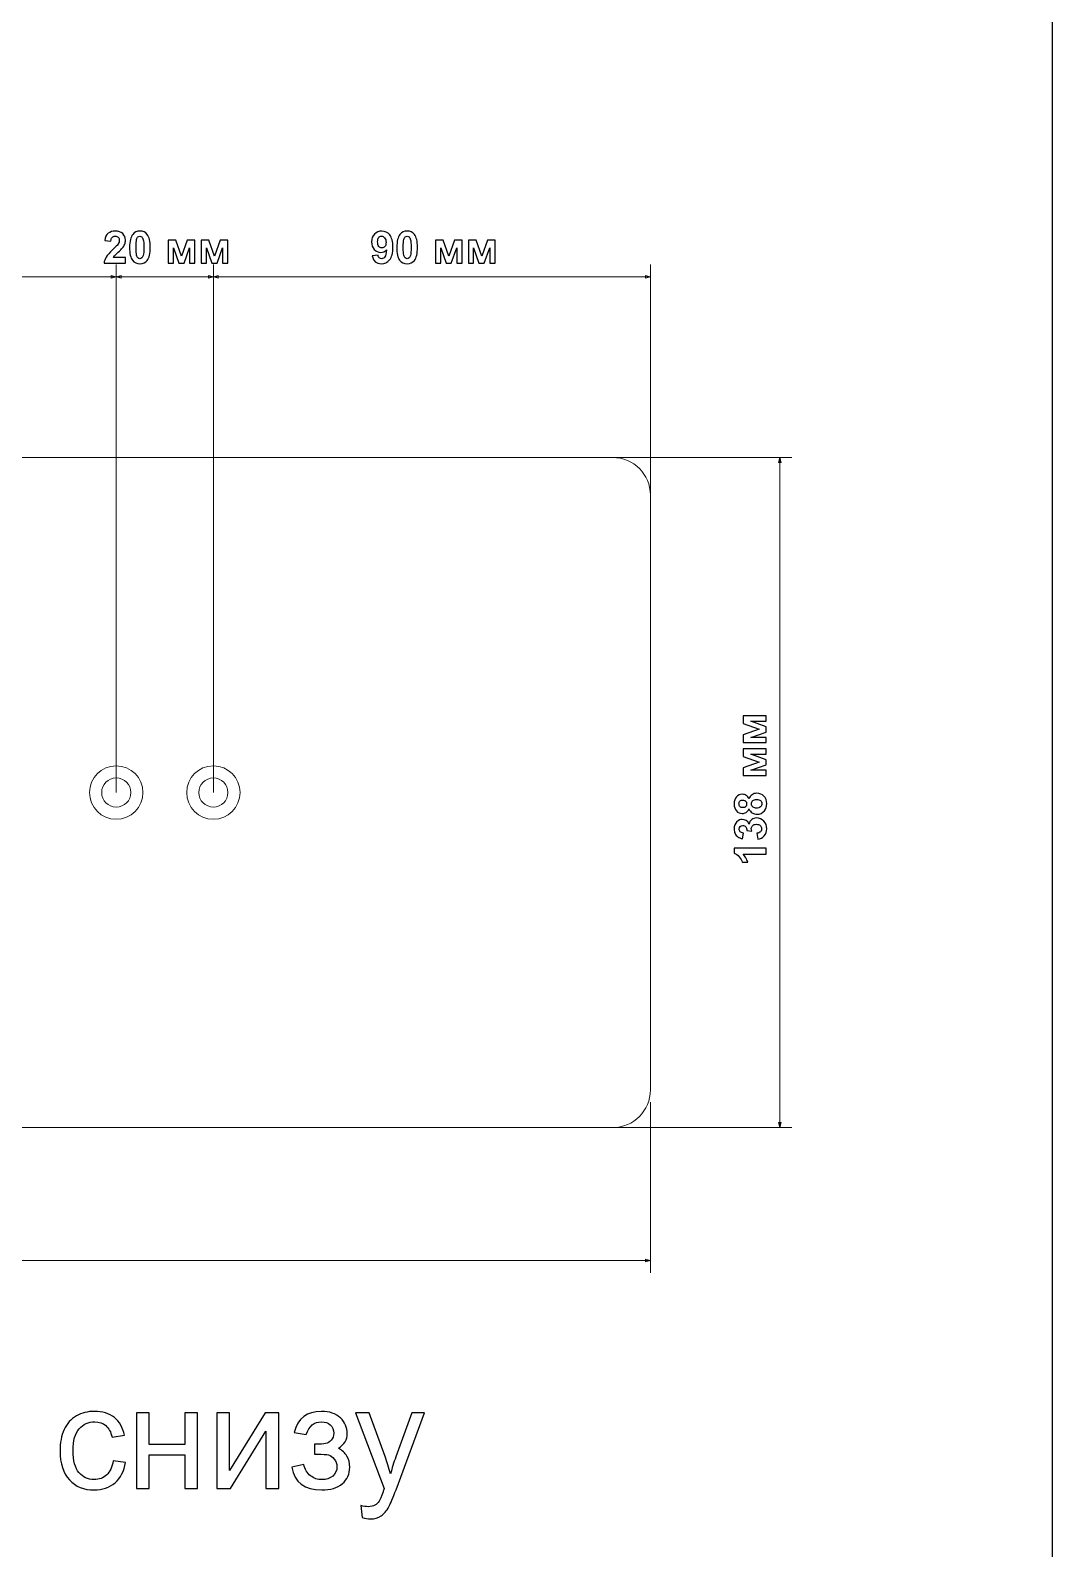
# Model space of a CAD drawing. Header units: centimetres. Extents: x -84 to 84, y -59 to 59.
# Drawn here: x 63.05 to 84.1, y -29.46 to 1.81 of the extents above; entities that cross this region are included whole.
import ezdxf

# ---------------------------------------------------------------- set-up
doc = ezdxf.new("R2010")
doc.units = ezdxf.units.CM
doc.header["$MEASUREMENT"] = 0
doc.layers.add('layer 1', color=7, linetype='Continuous')

msp = doc.modelspace()

# ---------------------------------------------------------------- linework, layer by layer
at = {"layer": 'layer 1', "color": 250}
msp.add_lwpolyline([(-84.1, -59.44999), (84.1, -59.44999), (84.1, 59.44999), (-84.1, 59.44999), (-84.1, -59.44999)], close=True, dxfattribs=at)
at = {"layer": 'layer 1', "color": 155}
for points, knots in [([(65.00641, -2.87294), (65.00641, -2.87294), (65.00641, -2.98943), (65.00641, -2.98943), (65.00641, -2.98943), (65.00641, -2.98943), (64.56523, -2.98943), (64.56523, -2.98943), (64.56523, -2.98943), (64.56997, -2.9451), (64.58434, -2.90321), (64.60819, -2.86362), (64.60819, -2.86362), (64.63203, -2.82402), (64.67927, -2.77144), (64.74959, -2.70586), (64.74959, -2.70586), (64.80631, -2.65296), (64.84101, -2.61704), (64.85385, -2.59824), (64.85385, -2.59824), (64.87112, -2.57225), (64.87984, -2.54657), (64.87984, -2.52104), (64.87984, -2.52104), (64.87984, -2.49291), (64.87235, -2.47135), (64.85721, -2.45622), (64.85721, -2.45622), (64.84223, -2.44109), (64.82144, -2.43359), (64.79499, -2.43359), (64.79499, -2.43359), (64.7687, -2.43359), (64.74791, -2.44154), (64.73232, -2.45744), (64.73232, -2.45744), (64.71688, -2.47319), (64.70801, -2.49948), (64.70557, -2.53632), (64.70557, -2.53632), (64.70557, -2.53632), (64.57991, -2.52379), (64.57991, -2.52379), (64.57991, -2.52379), (64.5874, -2.45439), (64.61079, -2.40455), (64.65023, -2.37428), (64.65023, -2.37428), (64.68967, -2.34417), (64.73889, -2.32903), (64.79805, -2.32903), (64.79805, -2.32903), (64.86287, -2.32903), (64.91377, -2.34661), (64.95092, -2.38162), (64.95092, -2.38162), (64.98792, -2.41663), (65.00641, -2.46019), (65.00641, -2.51232), (65.00641, -2.51232), (65.00641, -2.54198), (65.00106, -2.57011), (64.99051, -2.59701), (64.99051, -2.59701), (64.97997, -2.62376), (64.96315, -2.65174), (64.94007, -2.68109), (64.94007, -2.68109), (64.92493, -2.70066), (64.89726, -2.72863), (64.85752, -2.76517), (64.85752, -2.76517), (64.81762, -2.80171), (64.7924, -2.82586), (64.78185, -2.83794), (64.78185, -2.83794), (64.77115, -2.84986), (64.76259, -2.86163), (64.75601, -2.87294), (64.75601, -2.87294), (64.75601, -2.87294), (65.00641, -2.87294), (65.00641, -2.87294)], [0, 0, 0, 0, 0.04545455, 0.04545455, 0.04545455, 0.04545455, 0.09090909, 0.09090909, 0.09090909, 0.09090909, 0.13636364, 0.13636364, 0.13636364, 0.13636364, 0.18181818, 0.18181818, 0.18181818, 0.18181818, 0.22727273, 0.22727273, 0.22727273, 0.22727273, 0.27272727, 0.27272727, 0.27272727, 0.27272727, 0.31818182, 0.31818182, 0.31818182, 0.31818182, 0.36363636, 0.36363636, 0.36363636, 0.36363636, 0.40909091, 0.40909091, 0.40909091, 0.40909091, 0.45454545, 0.45454545, 0.45454545, 0.45454545, 0.5, 0.5, 0.5, 0.5, 0.54545455, 0.54545455, 0.54545455, 0.54545455, 0.59090909, 0.59090909, 0.59090909, 0.59090909, 0.63636364, 0.63636364, 0.63636364, 0.63636364, 0.68181818, 0.68181818, 0.68181818, 0.68181818, 0.72727273, 0.72727273, 0.72727273, 0.72727273, 0.77272727, 0.77272727, 0.77272727, 0.77272727, 0.81818182, 0.81818182, 0.81818182, 0.81818182, 0.86363636, 0.86363636, 0.86363636, 0.86363636, 0.90909091, 0.90909091, 0.90909091, 0.90909091, 1, 1, 1, 1]), ([(65.30421, -2.32903), (65.3678, -2.32903), (65.41748, -2.35181), (65.45341, -2.39736), (65.45341, -2.39736), (65.49606, -2.45117), (65.51746, -2.5406), (65.51746, -2.66535), (65.51746, -2.66535), (65.51746, -2.78993), (65.49591, -2.87952), (65.45295, -2.93394), (65.45295, -2.93394), (65.41733, -2.97888), (65.3678, -3.00135), (65.30421, -3.00135), (65.30421, -3.00135), (65.24031, -3.00135), (65.18879, -2.97674), (65.14966, -2.92752), (65.14966, -2.92752), (65.11052, -2.87829), (65.09095, -2.79039), (65.09095, -2.66412), (65.09095, -2.66412), (65.09095, -2.54015), (65.11251, -2.45087), (65.15546, -2.39645), (65.15546, -2.39645), (65.19108, -2.3515), (65.24061, -2.32903), (65.30421, -2.32903)], [0, 0, 0, 0, 0.11111111, 0.11111111, 0.11111111, 0.11111111, 0.22222222, 0.22222222, 0.22222222, 0.22222222, 0.33333333, 0.33333333, 0.33333333, 0.33333333, 0.44444444, 0.44444444, 0.44444444, 0.44444444, 0.55555556, 0.55555556, 0.55555556, 0.55555556, 0.66666667, 0.66666667, 0.66666667, 0.66666667, 0.77777778, 0.77777778, 0.77777778, 0.77777778, 1, 1, 1, 1]), ([(65.30421, -2.43359), (65.28923, -2.43359), (65.27577, -2.43849), (65.26415, -2.44827), (65.26415, -2.44827), (65.25238, -2.4579), (65.24321, -2.47533), (65.23679, -2.50055), (65.23679, -2.50055), (65.22823, -2.53311), (65.22395, -2.58815), (65.22395, -2.66535), (65.22395, -2.66535), (65.22395, -2.7427), (65.22777, -2.79574), (65.23542, -2.82464), (65.23542, -2.82464), (65.24306, -2.85353), (65.25269, -2.87279), (65.26431, -2.88242), (65.26431, -2.88242), (65.27593, -2.89205), (65.28923, -2.89679), (65.30421, -2.89679), (65.30421, -2.89679), (65.31919, -2.89679), (65.33264, -2.8919), (65.34441, -2.88212), (65.34441, -2.88212), (65.35603, -2.87248), (65.3652, -2.85506), (65.37162, -2.82983), (65.37162, -2.82983), (65.38018, -2.79758), (65.38446, -2.7427), (65.38446, -2.66535), (65.38446, -2.66535), (65.38446, -2.58815), (65.38064, -2.5351), (65.373, -2.50621), (65.373, -2.50621), (65.36535, -2.47732), (65.35572, -2.4579), (65.34411, -2.44827), (65.34411, -2.44827), (65.33249, -2.43849), (65.31919, -2.43359), (65.30421, -2.43359)], [0, 0, 0, 0, 0.07692308, 0.07692308, 0.07692308, 0.07692308, 0.15384615, 0.15384615, 0.15384615, 0.15384615, 0.23076923, 0.23076923, 0.23076923, 0.23076923, 0.30769231, 0.30769231, 0.30769231, 0.30769231, 0.38461538, 0.38461538, 0.38461538, 0.38461538, 0.46153846, 0.46153846, 0.46153846, 0.46153846, 0.53846154, 0.53846154, 0.53846154, 0.53846154, 0.61538462, 0.61538462, 0.61538462, 0.61538462, 0.69230769, 0.69230769, 0.69230769, 0.69230769, 0.76923077, 0.76923077, 0.76923077, 0.76923077, 0.84615385, 0.84615385, 0.84615385, 0.84615385, 1, 1, 1, 1]), ([(70.08862, -2.83687), (70.08862, -2.83687), (70.21061, -2.82341), (70.21061, -2.82341), (70.21061, -2.82341), (70.21351, -2.84833), (70.22131, -2.86683), (70.23369, -2.87875), (70.23369, -2.87875), (70.24608, -2.89083), (70.26259, -2.89679), (70.28292, -2.89679), (70.28292, -2.89679), (70.30875, -2.89679), (70.33061, -2.88471), (70.34865, -2.86071), (70.34865, -2.86071), (70.36669, -2.83671), (70.37816, -2.78688), (70.3832, -2.71151), (70.3832, -2.71151), (70.35156, -2.7482), (70.31212, -2.76655), (70.26457, -2.76655), (70.26457, -2.76655), (70.21306, -2.76655), (70.16842, -2.74667), (70.13096, -2.70677), (70.13096, -2.70677), (70.09351, -2.66687), (70.07486, -2.61505), (70.07486, -2.55115), (70.07486, -2.55115), (70.07486, -2.4845), (70.09458, -2.43084), (70.13417, -2.39018), (70.13417, -2.39018), (70.17377, -2.34936), (70.22422, -2.32903), (70.28536, -2.32903), (70.28536, -2.32903), (70.35186, -2.32903), (70.40659, -2.35487), (70.44924, -2.40638), (70.44924, -2.40638), (70.49189, -2.45805), (70.51329, -2.5429), (70.51329, -2.66122), (70.51329, -2.66122), (70.51329, -2.78137), (70.49113, -2.8682), (70.44679, -2.9214), (70.44679, -2.9214), (70.40246, -2.97475), (70.34468, -3.00135), (70.27344, -3.00135), (70.27344, -3.00135), (70.22223, -3.00135), (70.18095, -2.9876), (70.14931, -2.96008), (70.14931, -2.96008), (70.11782, -2.93272), (70.09749, -2.89159), (70.08862, -2.83687)], [0, 0, 0, 0, 0.05882353, 0.05882353, 0.05882353, 0.05882353, 0.11764706, 0.11764706, 0.11764706, 0.11764706, 0.17647059, 0.17647059, 0.17647059, 0.17647059, 0.23529412, 0.23529412, 0.23529412, 0.23529412, 0.29411765, 0.29411765, 0.29411765, 0.29411765, 0.35294118, 0.35294118, 0.35294118, 0.35294118, 0.41176471, 0.41176471, 0.41176471, 0.41176471, 0.47058824, 0.47058824, 0.47058824, 0.47058824, 0.52941176, 0.52941176, 0.52941176, 0.52941176, 0.58823529, 0.58823529, 0.58823529, 0.58823529, 0.64705882, 0.64705882, 0.64705882, 0.64705882, 0.70588235, 0.70588235, 0.70588235, 0.70588235, 0.76470588, 0.76470588, 0.76470588, 0.76470588, 0.82352941, 0.82352941, 0.82352941, 0.82352941, 0.88235294, 0.88235294, 0.88235294, 0.88235294, 1, 1, 1, 1]), ([(70.37204, -2.56139), (70.37204, -2.52088), (70.36272, -2.48939), (70.34407, -2.46707), (70.34407, -2.46707), (70.32557, -2.44475), (70.30401, -2.43359), (70.27955, -2.43359), (70.27955, -2.43359), (70.25632, -2.43359), (70.23706, -2.44277), (70.22177, -2.46111), (70.22177, -2.46111), (70.20633, -2.47946), (70.19869, -2.50942), (70.19869, -2.551), (70.19869, -2.551), (70.19869, -2.59334), (70.20709, -2.62438), (70.22376, -2.64425), (70.22376, -2.64425), (70.24042, -2.66397), (70.26121, -2.67391), (70.28628, -2.67391), (70.28628, -2.67391), (70.31043, -2.67391), (70.33077, -2.66443), (70.34728, -2.64532), (70.34728, -2.64532), (70.36379, -2.62621), (70.37204, -2.59824), (70.37204, -2.56139)], [0, 0, 0, 0, 0.11111111, 0.11111111, 0.11111111, 0.11111111, 0.22222222, 0.22222222, 0.22222222, 0.22222222, 0.33333333, 0.33333333, 0.33333333, 0.33333333, 0.44444444, 0.44444444, 0.44444444, 0.44444444, 0.55555556, 0.55555556, 0.55555556, 0.55555556, 0.66666667, 0.66666667, 0.66666667, 0.66666667, 0.77777778, 0.77777778, 0.77777778, 0.77777778, 1, 1, 1, 1]), ([(70.80742, -2.32903), (70.87101, -2.32903), (70.92069, -2.35181), (70.95662, -2.39736), (70.95662, -2.39736), (70.99927, -2.45117), (71.02067, -2.5406), (71.02067, -2.66535), (71.02067, -2.66535), (71.02067, -2.78993), (70.99912, -2.87952), (70.95616, -2.93394), (70.95616, -2.93394), (70.92054, -2.97888), (70.87101, -3.00135), (70.80742, -3.00135), (70.80742, -3.00135), (70.74352, -3.00135), (70.692, -2.97674), (70.65287, -2.92752), (70.65287, -2.92752), (70.61373, -2.87829), (70.59416, -2.79039), (70.59416, -2.66412), (70.59416, -2.66412), (70.59416, -2.54015), (70.61572, -2.45087), (70.65867, -2.39645), (70.65867, -2.39645), (70.69429, -2.3515), (70.74382, -2.32903), (70.80742, -2.32903)], [0, 0, 0, 0, 0.11111111, 0.11111111, 0.11111111, 0.11111111, 0.22222222, 0.22222222, 0.22222222, 0.22222222, 0.33333333, 0.33333333, 0.33333333, 0.33333333, 0.44444444, 0.44444444, 0.44444444, 0.44444444, 0.55555556, 0.55555556, 0.55555556, 0.55555556, 0.66666667, 0.66666667, 0.66666667, 0.66666667, 0.77777778, 0.77777778, 0.77777778, 0.77777778, 1, 1, 1, 1]), ([(70.80742, -2.43359), (70.79244, -2.43359), (70.77898, -2.43849), (70.76736, -2.44827), (70.76736, -2.44827), (70.75559, -2.4579), (70.74642, -2.47533), (70.74, -2.50055), (70.74, -2.50055), (70.73144, -2.53311), (70.72716, -2.58815), (70.72716, -2.66535), (70.72716, -2.66535), (70.72716, -2.7427), (70.73098, -2.79574), (70.73863, -2.82464), (70.73863, -2.82464), (70.74627, -2.85353), (70.7559, -2.87279), (70.76752, -2.88242), (70.76752, -2.88242), (70.77914, -2.89205), (70.79244, -2.89679), (70.80742, -2.89679), (70.80742, -2.89679), (70.8224, -2.89679), (70.83585, -2.8919), (70.84762, -2.88212), (70.84762, -2.88212), (70.85924, -2.87248), (70.86841, -2.85506), (70.87483, -2.82983), (70.87483, -2.82983), (70.88339, -2.79758), (70.88767, -2.7427), (70.88767, -2.66535), (70.88767, -2.66535), (70.88767, -2.58815), (70.88385, -2.5351), (70.87621, -2.50621), (70.87621, -2.50621), (70.86856, -2.47732), (70.85893, -2.4579), (70.84732, -2.44827), (70.84732, -2.44827), (70.8357, -2.43849), (70.8224, -2.43359), (70.80742, -2.43359)], [0, 0, 0, 0, 0.07692308, 0.07692308, 0.07692308, 0.07692308, 0.15384615, 0.15384615, 0.15384615, 0.15384615, 0.23076923, 0.23076923, 0.23076923, 0.23076923, 0.30769231, 0.30769231, 0.30769231, 0.30769231, 0.38461538, 0.38461538, 0.38461538, 0.38461538, 0.46153846, 0.46153846, 0.46153846, 0.46153846, 0.53846154, 0.53846154, 0.53846154, 0.53846154, 0.61538462, 0.61538462, 0.61538462, 0.61538462, 0.69230769, 0.69230769, 0.69230769, 0.69230769, 0.76923077, 0.76923077, 0.76923077, 0.76923077, 0.84615385, 0.84615385, 0.84615385, 0.84615385, 1, 1, 1, 1]), ([(65.8871, -2.51339), (65.8871, -2.51339), (66.04394, -2.51339), (66.04394, -2.51339), (66.04394, -2.51339), (66.04394, -2.51339), (66.16089, -2.84512), (66.16089, -2.84512), (66.16089, -2.84512), (66.16089, -2.84512), (66.27982, -2.51339), (66.27982, -2.51339), (66.27982, -2.51339), (66.27982, -2.51339), (66.4356, -2.51339), (66.4356, -2.51339), (66.4356, -2.51339), (66.4356, -2.51339), (66.4356, -2.98943), (66.4356, -2.98943), (66.4356, -2.98943), (66.4356, -2.98943), (66.32828, -2.98943), (66.32828, -2.98943), (66.32828, -2.98943), (66.32828, -2.98943), (66.32828, -2.67605), (66.32828, -2.67605), (66.32828, -2.67605), (66.32828, -2.67605), (66.21302, -2.98943), (66.21302, -2.98943), (66.21302, -2.98943), (66.21302, -2.98943), (66.10494, -2.98943), (66.10494, -2.98943), (66.10494, -2.98943), (66.10494, -2.98943), (65.99441, -2.67605), (65.99441, -2.67605), (65.99441, -2.67605), (65.99441, -2.67605), (65.99441, -2.98943), (65.99441, -2.98943), (65.99441, -2.98943), (65.99441, -2.98943), (65.8871, -2.98943), (65.8871, -2.98943), (65.8871, -2.98943), (65.8871, -2.98943), (65.8871, -2.51339), (65.8871, -2.51339)], [0, 0, 0, 0, 0.07142857, 0.07142857, 0.07142857, 0.07142857, 0.14285714, 0.14285714, 0.14285714, 0.14285714, 0.21428571, 0.21428571, 0.21428571, 0.21428571, 0.28571429, 0.28571429, 0.28571429, 0.28571429, 0.35714286, 0.35714286, 0.35714286, 0.35714286, 0.42857143, 0.42857143, 0.42857143, 0.42857143, 0.5, 0.5, 0.5, 0.5, 0.57142857, 0.57142857, 0.57142857, 0.57142857, 0.64285714, 0.64285714, 0.64285714, 0.64285714, 0.71428571, 0.71428571, 0.71428571, 0.71428571, 0.78571429, 0.78571429, 0.78571429, 0.78571429, 0.85714286, 0.85714286, 0.85714286, 0.85714286, 1, 1, 1, 1]), ([(66.56554, -2.51339), (66.56554, -2.51339), (66.72238, -2.51339), (66.72238, -2.51339), (66.72238, -2.51339), (66.72238, -2.51339), (66.83933, -2.84512), (66.83933, -2.84512), (66.83933, -2.84512), (66.83933, -2.84512), (66.95826, -2.51339), (66.95826, -2.51339), (66.95826, -2.51339), (66.95826, -2.51339), (67.11404, -2.51339), (67.11404, -2.51339), (67.11404, -2.51339), (67.11404, -2.51339), (67.11404, -2.98943), (67.11404, -2.98943), (67.11404, -2.98943), (67.11404, -2.98943), (67.00672, -2.98943), (67.00672, -2.98943), (67.00672, -2.98943), (67.00672, -2.98943), (67.00672, -2.67605), (67.00672, -2.67605), (67.00672, -2.67605), (67.00672, -2.67605), (66.89146, -2.98943), (66.89146, -2.98943), (66.89146, -2.98943), (66.89146, -2.98943), (66.78338, -2.98943), (66.78338, -2.98943), (66.78338, -2.98943), (66.78338, -2.98943), (66.67285, -2.67605), (66.67285, -2.67605), (66.67285, -2.67605), (66.67285, -2.67605), (66.67285, -2.98943), (66.67285, -2.98943), (66.67285, -2.98943), (66.67285, -2.98943), (66.56554, -2.98943), (66.56554, -2.98943), (66.56554, -2.98943), (66.56554, -2.98943), (66.56554, -2.51339), (66.56554, -2.51339)], [0, 0, 0, 0, 0.07142857, 0.07142857, 0.07142857, 0.07142857, 0.14285714, 0.14285714, 0.14285714, 0.14285714, 0.21428571, 0.21428571, 0.21428571, 0.21428571, 0.28571429, 0.28571429, 0.28571429, 0.28571429, 0.35714286, 0.35714286, 0.35714286, 0.35714286, 0.42857143, 0.42857143, 0.42857143, 0.42857143, 0.5, 0.5, 0.5, 0.5, 0.57142857, 0.57142857, 0.57142857, 0.57142857, 0.64285714, 0.64285714, 0.64285714, 0.64285714, 0.71428571, 0.71428571, 0.71428571, 0.71428571, 0.78571429, 0.78571429, 0.78571429, 0.78571429, 0.85714286, 0.85714286, 0.85714286, 0.85714286, 1, 1, 1, 1]), ([(71.39031, -2.51339), (71.39031, -2.51339), (71.54715, -2.51339), (71.54715, -2.51339), (71.54715, -2.51339), (71.54715, -2.51339), (71.6641, -2.84512), (71.6641, -2.84512), (71.6641, -2.84512), (71.6641, -2.84512), (71.78303, -2.51339), (71.78303, -2.51339), (71.78303, -2.51339), (71.78303, -2.51339), (71.93881, -2.51339), (71.93881, -2.51339), (71.93881, -2.51339), (71.93881, -2.51339), (71.93881, -2.98943), (71.93881, -2.98943), (71.93881, -2.98943), (71.93881, -2.98943), (71.83149, -2.98943), (71.83149, -2.98943), (71.83149, -2.98943), (71.83149, -2.98943), (71.83149, -2.67605), (71.83149, -2.67605), (71.83149, -2.67605), (71.83149, -2.67605), (71.71623, -2.98943), (71.71623, -2.98943), (71.71623, -2.98943), (71.71623, -2.98943), (71.60815, -2.98943), (71.60815, -2.98943), (71.60815, -2.98943), (71.60815, -2.98943), (71.49762, -2.67605), (71.49762, -2.67605), (71.49762, -2.67605), (71.49762, -2.67605), (71.49762, -2.98943), (71.49762, -2.98943), (71.49762, -2.98943), (71.49762, -2.98943), (71.39031, -2.98943), (71.39031, -2.98943), (71.39031, -2.98943), (71.39031, -2.98943), (71.39031, -2.51339), (71.39031, -2.51339)], [0, 0, 0, 0, 0.07142857, 0.07142857, 0.07142857, 0.07142857, 0.14285714, 0.14285714, 0.14285714, 0.14285714, 0.21428571, 0.21428571, 0.21428571, 0.21428571, 0.28571429, 0.28571429, 0.28571429, 0.28571429, 0.35714286, 0.35714286, 0.35714286, 0.35714286, 0.42857143, 0.42857143, 0.42857143, 0.42857143, 0.5, 0.5, 0.5, 0.5, 0.57142857, 0.57142857, 0.57142857, 0.57142857, 0.64285714, 0.64285714, 0.64285714, 0.64285714, 0.71428571, 0.71428571, 0.71428571, 0.71428571, 0.78571429, 0.78571429, 0.78571429, 0.78571429, 0.85714286, 0.85714286, 0.85714286, 0.85714286, 1, 1, 1, 1]), ([(72.06875, -2.51339), (72.06875, -2.51339), (72.22559, -2.51339), (72.22559, -2.51339), (72.22559, -2.51339), (72.22559, -2.51339), (72.34254, -2.84512), (72.34254, -2.84512), (72.34254, -2.84512), (72.34254, -2.84512), (72.46147, -2.51339), (72.46147, -2.51339), (72.46147, -2.51339), (72.46147, -2.51339), (72.61725, -2.51339), (72.61725, -2.51339), (72.61725, -2.51339), (72.61725, -2.51339), (72.61725, -2.98943), (72.61725, -2.98943), (72.61725, -2.98943), (72.61725, -2.98943), (72.50993, -2.98943), (72.50993, -2.98943), (72.50993, -2.98943), (72.50993, -2.98943), (72.50993, -2.67605), (72.50993, -2.67605), (72.50993, -2.67605), (72.50993, -2.67605), (72.39467, -2.98943), (72.39467, -2.98943), (72.39467, -2.98943), (72.39467, -2.98943), (72.28659, -2.98943), (72.28659, -2.98943), (72.28659, -2.98943), (72.28659, -2.98943), (72.17606, -2.67605), (72.17606, -2.67605), (72.17606, -2.67605), (72.17606, -2.67605), (72.17606, -2.98943), (72.17606, -2.98943), (72.17606, -2.98943), (72.17606, -2.98943), (72.06875, -2.98943), (72.06875, -2.98943), (72.06875, -2.98943), (72.06875, -2.98943), (72.06875, -2.51339), (72.06875, -2.51339)], [0, 0, 0, 0, 0.07142857, 0.07142857, 0.07142857, 0.07142857, 0.14285714, 0.14285714, 0.14285714, 0.14285714, 0.21428571, 0.21428571, 0.21428571, 0.21428571, 0.28571429, 0.28571429, 0.28571429, 0.28571429, 0.35714286, 0.35714286, 0.35714286, 0.35714286, 0.42857143, 0.42857143, 0.42857143, 0.42857143, 0.5, 0.5, 0.5, 0.5, 0.57142857, 0.57142857, 0.57142857, 0.57142857, 0.64285714, 0.64285714, 0.64285714, 0.64285714, 0.71428571, 0.71428571, 0.71428571, 0.71428571, 0.78571429, 0.78571429, 0.78571429, 0.78571429, 0.85714286, 0.85714286, 0.85714286, 0.85714286, 1, 1, 1, 1]), ([(77.72449, -12.86267), (77.72449, -12.86267), (77.72449, -12.70583), (77.72449, -12.70583), (77.72449, -12.70583), (77.72449, -12.70583), (78.05622, -12.58888), (78.05622, -12.58888), (78.05622, -12.58888), (78.05622, -12.58888), (77.72449, -12.46995), (77.72449, -12.46995), (77.72449, -12.46995), (77.72449, -12.46995), (77.72449, -12.31417), (77.72449, -12.31417), (77.72449, -12.31417), (77.72449, -12.31417), (78.20053, -12.31417), (78.20053, -12.31417), (78.20053, -12.31417), (78.20053, -12.31417), (78.20053, -12.42149), (78.20053, -12.42149), (78.20053, -12.42149), (78.20053, -12.42149), (77.88715, -12.42149), (77.88715, -12.42149), (77.88715, -12.42149), (77.88715, -12.42149), (78.20053, -12.53675), (78.20053, -12.53675), (78.20053, -12.53675), (78.20053, -12.53675), (78.20053, -12.64483), (78.20053, -12.64483), (78.20053, -12.64483), (78.20053, -12.64483), (77.88715, -12.75536), (77.88715, -12.75536), (77.88715, -12.75536), (77.88715, -12.75536), (78.20053, -12.75536), (78.20053, -12.75536), (78.20053, -12.75536), (78.20053, -12.75536), (78.20053, -12.86267), (78.20053, -12.86267), (78.20053, -12.86267), (78.20053, -12.86267), (77.72449, -12.86267), (77.72449, -12.86267)], [0, 0, 0, 0, 0.07142857, 0.07142857, 0.07142857, 0.07142857, 0.14285714, 0.14285714, 0.14285714, 0.14285714, 0.21428571, 0.21428571, 0.21428571, 0.21428571, 0.28571429, 0.28571429, 0.28571429, 0.28571429, 0.35714286, 0.35714286, 0.35714286, 0.35714286, 0.42857143, 0.42857143, 0.42857143, 0.42857143, 0.5, 0.5, 0.5, 0.5, 0.57142857, 0.57142857, 0.57142857, 0.57142857, 0.64285714, 0.64285714, 0.64285714, 0.64285714, 0.71428571, 0.71428571, 0.71428571, 0.71428571, 0.78571429, 0.78571429, 0.78571429, 0.78571429, 0.85714286, 0.85714286, 0.85714286, 0.85714286, 1, 1, 1, 1]), ([(77.72449, -13.54111), (77.72449, -13.54111), (77.72449, -13.38427), (77.72449, -13.38427), (77.72449, -13.38427), (77.72449, -13.38427), (78.05622, -13.26732), (78.05622, -13.26732), (78.05622, -13.26732), (78.05622, -13.26732), (77.72449, -13.14839), (77.72449, -13.14839), (77.72449, -13.14839), (77.72449, -13.14839), (77.72449, -12.99261), (77.72449, -12.99261), (77.72449, -12.99261), (77.72449, -12.99261), (78.20053, -12.99261), (78.20053, -12.99261), (78.20053, -12.99261), (78.20053, -12.99261), (78.20053, -13.09993), (78.20053, -13.09993), (78.20053, -13.09993), (78.20053, -13.09993), (77.88715, -13.09993), (77.88715, -13.09993), (77.88715, -13.09993), (77.88715, -13.09993), (78.20053, -13.21519), (78.20053, -13.21519), (78.20053, -13.21519), (78.20053, -13.21519), (78.20053, -13.32327), (78.20053, -13.32327), (78.20053, -13.32327), (78.20053, -13.32327), (77.88715, -13.4338), (77.88715, -13.4338), (77.88715, -13.4338), (77.88715, -13.4338), (78.20053, -13.4338), (78.20053, -13.4338), (78.20053, -13.4338), (78.20053, -13.4338), (78.20053, -13.54111), (78.20053, -13.54111), (78.20053, -13.54111), (78.20053, -13.54111), (77.72449, -13.54111), (77.72449, -13.54111)], [0, 0, 0, 0, 0.07142857, 0.07142857, 0.07142857, 0.07142857, 0.14285714, 0.14285714, 0.14285714, 0.14285714, 0.21428571, 0.21428571, 0.21428571, 0.21428571, 0.28571429, 0.28571429, 0.28571429, 0.28571429, 0.35714286, 0.35714286, 0.35714286, 0.35714286, 0.42857143, 0.42857143, 0.42857143, 0.42857143, 0.5, 0.5, 0.5, 0.5, 0.57142857, 0.57142857, 0.57142857, 0.57142857, 0.64285714, 0.64285714, 0.64285714, 0.64285714, 0.71428571, 0.71428571, 0.71428571, 0.71428571, 0.78571429, 0.78571429, 0.78571429, 0.78571429, 0.85714286, 0.85714286, 0.85714286, 0.85714286, 1, 1, 1, 1]), ([(77.84541, -14.22872), (77.83165, -14.26113), (77.81285, -14.28482), (77.7887, -14.2995), (77.7887, -14.2995), (77.7647, -14.31433), (77.73825, -14.32166), (77.70966, -14.32166), (77.70966, -14.32166), (77.66059, -14.32166), (77.62008, -14.30454), (77.58813, -14.27045), (77.58813, -14.27045), (77.55618, -14.23636), (77.54013, -14.18775), (77.54013, -14.12492), (77.54013, -14.12492), (77.54013, -14.06255), (77.55618, -14.01424), (77.58813, -13.97985), (77.58813, -13.97985), (77.62008, -13.94545), (77.66059, -13.92818), (77.70966, -13.92818), (77.70966, -13.92818), (77.74009, -13.92818), (77.76714, -13.93613), (77.79099, -13.95202), (77.79099, -13.95202), (77.81469, -13.96777), (77.83288, -13.99009), (77.84541, -14.01883), (77.84541, -14.01883), (77.86009, -13.98229), (77.88149, -13.95462), (77.90962, -13.93551), (77.90962, -13.93551), (77.9379, -13.91656), (77.97031, -13.90708), (78.00715, -13.90708), (78.00715, -13.90708), (78.06799, -13.90708), (78.11737, -13.92634), (78.15543, -13.96502), (78.15543, -13.96502), (78.1935, -14.00354), (78.21245, -14.05491), (78.21245, -14.11911), (78.21245, -14.11911), (78.21245, -14.17873), (78.19671, -14.22826), (78.16522, -14.26801), (78.16522, -14.26801), (78.12822, -14.31478), (78.07716, -14.33817), (78.0125, -14.33817), (78.0125, -14.33817), (77.97688, -14.33817), (77.94417, -14.32931), (77.91436, -14.31173), (77.91436, -14.31173), (77.88455, -14.29415), (77.86162, -14.26648), (77.84541, -14.22872)], [0, 0, 0, 0, 0.05882353, 0.05882353, 0.05882353, 0.05882353, 0.11764706, 0.11764706, 0.11764706, 0.11764706, 0.17647059, 0.17647059, 0.17647059, 0.17647059, 0.23529412, 0.23529412, 0.23529412, 0.23529412, 0.29411765, 0.29411765, 0.29411765, 0.29411765, 0.35294118, 0.35294118, 0.35294118, 0.35294118, 0.41176471, 0.41176471, 0.41176471, 0.41176471, 0.47058824, 0.47058824, 0.47058824, 0.47058824, 0.52941176, 0.52941176, 0.52941176, 0.52941176, 0.58823529, 0.58823529, 0.58823529, 0.58823529, 0.64705882, 0.64705882, 0.64705882, 0.64705882, 0.70588235, 0.70588235, 0.70588235, 0.70588235, 0.76470588, 0.76470588, 0.76470588, 0.76470588, 0.82352941, 0.82352941, 0.82352941, 0.82352941, 0.88235294, 0.88235294, 0.88235294, 0.88235294, 1, 1, 1, 1]), ([(77.71884, -14.20243), (77.74391, -14.20243), (77.76363, -14.19539), (77.77769, -14.18133), (77.77769, -14.18133), (77.79176, -14.16711), (77.79879, -14.14831), (77.79879, -14.12492), (77.79879, -14.12492), (77.79879, -14.10107), (77.7916, -14.08212), (77.77739, -14.0679), (77.77739, -14.0679), (77.76317, -14.05368), (77.74345, -14.0465), (77.71838, -14.0465), (77.71838, -14.0465), (77.69468, -14.0465), (77.67573, -14.05353), (77.66151, -14.06759), (77.66151, -14.06759), (77.64729, -14.08181), (77.64011, -14.10046), (77.64011, -14.12354), (77.64011, -14.12354), (77.64011, -14.1477), (77.64729, -14.16681), (77.66166, -14.18102), (77.66166, -14.18102), (77.67603, -14.19524), (77.69514, -14.20243), (77.71884, -14.20243)], [0, 0, 0, 0, 0.11111111, 0.11111111, 0.11111111, 0.11111111, 0.22222222, 0.22222222, 0.22222222, 0.22222222, 0.33333333, 0.33333333, 0.33333333, 0.33333333, 0.44444444, 0.44444444, 0.44444444, 0.44444444, 0.55555556, 0.55555556, 0.55555556, 0.55555556, 0.66666667, 0.66666667, 0.66666667, 0.66666667, 0.77777778, 0.77777778, 0.77777778, 0.77777778, 1, 1, 1, 1]), ([(78.00042, -14.21435), (78.03543, -14.21435), (78.06264, -14.20548), (78.08221, -14.18775), (78.08221, -14.18775), (78.10178, -14.17002), (78.11156, -14.148), (78.11156, -14.12156), (78.11156, -14.12156), (78.11156, -14.09557), (78.10208, -14.07417), (78.08328, -14.0572), (78.08328, -14.0572), (78.06448, -14.04023), (78.03726, -14.03182), (78.0018, -14.03182), (78.0018, -14.03182), (77.97077, -14.03182), (77.94585, -14.04038), (77.92705, -14.05766), (77.92705, -14.05766), (77.90824, -14.07493), (77.89876, -14.09679), (77.89876, -14.12324), (77.89876, -14.12324), (77.89876, -14.15397), (77.90947, -14.17674), (77.93087, -14.19188), (77.93087, -14.19188), (77.95227, -14.20686), (77.97535, -14.21435), (78.00042, -14.21435)], [0, 0, 0, 0, 0.11111111, 0.11111111, 0.11111111, 0.11111111, 0.22222222, 0.22222222, 0.22222222, 0.22222222, 0.33333333, 0.33333333, 0.33333333, 0.33333333, 0.44444444, 0.44444444, 0.44444444, 0.44444444, 0.55555556, 0.55555556, 0.55555556, 0.55555556, 0.66666667, 0.66666667, 0.66666667, 0.66666667, 0.77777778, 0.77777778, 0.77777778, 0.77777778, 1, 1, 1, 1]), ([(78.02641, -14.85106), (78.02641, -14.85106), (78.01158, -14.72907), (78.01158, -14.72907), (78.01158, -14.72907), (78.04277, -14.72524), (78.06662, -14.71485), (78.08313, -14.69788), (78.08313, -14.69788), (78.09964, -14.68091), (78.10789, -14.66043), (78.10789, -14.63643), (78.10789, -14.63643), (78.10789, -14.61059), (78.09795, -14.58888), (78.07823, -14.57115), (78.07823, -14.57115), (78.05851, -14.55357), (78.03191, -14.5447), (77.99828, -14.5447), (77.99828, -14.5447), (77.96664, -14.5447), (77.94142, -14.55311), (77.92292, -14.57008), (77.92292, -14.57008), (77.90442, -14.58705), (77.8951, -14.60769), (77.8951, -14.63215), (77.8951, -14.63215), (77.8951, -14.6482), (77.89831, -14.66731), (77.90457, -14.68962), (77.90457, -14.68962), (77.90457, -14.68962), (77.80246, -14.67571), (77.80246, -14.67571), (77.80246, -14.67571), (77.80337, -14.64178), (77.79588, -14.61594), (77.78014, -14.59806), (77.78014, -14.59806), (77.76454, -14.58017), (77.7436, -14.5713), (77.71746, -14.5713), (77.71746, -14.5713), (77.69529, -14.5713), (77.67771, -14.57788), (77.66441, -14.59102), (77.66441, -14.59102), (77.65127, -14.60417), (77.64469, -14.6216), (77.64469, -14.64346), (77.64469, -14.64346), (77.64469, -14.66501), (77.65219, -14.68336), (77.66717, -14.69849), (77.66717, -14.69849), (77.68215, -14.71378), (77.70401, -14.72295), (77.73275, -14.72631), (77.73275, -14.72631), (77.73275, -14.72631), (77.71303, -14.84188), (77.71303, -14.84188), (77.71303, -14.84188), (77.67298, -14.83378), (77.64103, -14.8217), (77.61703, -14.80535), (77.61703, -14.80535), (77.59318, -14.78914), (77.57437, -14.76637), (77.56062, -14.73732), (77.56062, -14.73732), (77.54701, -14.70828), (77.54013, -14.67556), (77.54013, -14.63948), (77.54013, -14.63948), (77.54013, -14.57772), (77.55985, -14.52819), (77.59945, -14.49089), (77.59945, -14.49089), (77.63185, -14.46017), (77.66854, -14.44473), (77.70936, -14.44473), (77.70936, -14.44473), (77.76714, -14.44473), (77.81346, -14.47622), (77.84786, -14.53935), (77.84786, -14.53935), (77.85596, -14.50175), (77.874, -14.47179), (77.90213, -14.44916), (77.90213, -14.44916), (77.93026, -14.42669), (77.96419, -14.41538), (78.00394, -14.41538), (78.00394, -14.41538), (78.06157, -14.41538), (78.1108, -14.43647), (78.15146, -14.47851), (78.15146, -14.47851), (78.19212, -14.52055), (78.21245, -14.57283), (78.21245, -14.63551), (78.21245, -14.63551), (78.21245, -14.69482), (78.19533, -14.74405), (78.16094, -14.78303), (78.16094, -14.78303), (78.12669, -14.82216), (78.0819, -14.84479), (78.02641, -14.85106)], [0, 0, 0, 0, 0.03448276, 0.03448276, 0.03448276, 0.03448276, 0.06896552, 0.06896552, 0.06896552, 0.06896552, 0.10344828, 0.10344828, 0.10344828, 0.10344828, 0.13793103, 0.13793103, 0.13793103, 0.13793103, 0.17241379, 0.17241379, 0.17241379, 0.17241379, 0.20689655, 0.20689655, 0.20689655, 0.20689655, 0.24137931, 0.24137931, 0.24137931, 0.24137931, 0.27586207, 0.27586207, 0.27586207, 0.27586207, 0.31034483, 0.31034483, 0.31034483, 0.31034483, 0.34482759, 0.34482759, 0.34482759, 0.34482759, 0.37931034, 0.37931034, 0.37931034, 0.37931034, 0.4137931, 0.4137931, 0.4137931, 0.4137931, 0.44827586, 0.44827586, 0.44827586, 0.44827586, 0.48275862, 0.48275862, 0.48275862, 0.48275862, 0.51724138, 0.51724138, 0.51724138, 0.51724138, 0.55172414, 0.55172414, 0.55172414, 0.55172414, 0.5862069, 0.5862069, 0.5862069, 0.5862069, 0.62068966, 0.62068966, 0.62068966, 0.62068966, 0.65517241, 0.65517241, 0.65517241, 0.65517241, 0.68965517, 0.68965517, 0.68965517, 0.68965517, 0.72413793, 0.72413793, 0.72413793, 0.72413793, 0.75862069, 0.75862069, 0.75862069, 0.75862069, 0.79310345, 0.79310345, 0.79310345, 0.79310345, 0.82758621, 0.82758621, 0.82758621, 0.82758621, 0.86206897, 0.86206897, 0.86206897, 0.86206897, 0.89655172, 0.89655172, 0.89655172, 0.89655172, 0.93103448, 0.93103448, 0.93103448, 0.93103448, 1, 1, 1, 1]), ([(78.20053, -15.03557), (78.20053, -15.03557), (78.20053, -15.16123), (78.20053, -15.16123), (78.20053, -15.16123), (78.20053, -15.16123), (77.7251, -15.16123), (77.7251, -15.16123), (77.7251, -15.16123), (77.76821, -15.20709), (77.80016, -15.26121), (77.8208, -15.32358), (77.8208, -15.32358), (77.8208, -15.32358), (77.70615, -15.32358), (77.70615, -15.32358), (77.70615, -15.32358), (77.69545, -15.29071), (77.67512, -15.25509), (77.645, -15.21672), (77.645, -15.21672), (77.61504, -15.1782), (77.58003, -15.15191), (77.54013, -15.13754), (77.54013, -15.13754), (77.54013, -15.13754), (77.54013, -15.03557), (77.54013, -15.03557), (77.54013, -15.03557), (77.54013, -15.03557), (78.20053, -15.03557), (78.20053, -15.03557)], [0, 0, 0, 0, 0.11111111, 0.11111111, 0.11111111, 0.11111111, 0.22222222, 0.22222222, 0.22222222, 0.22222222, 0.33333333, 0.33333333, 0.33333333, 0.33333333, 0.44444444, 0.44444444, 0.44444444, 0.44444444, 0.55555556, 0.55555556, 0.55555556, 0.55555556, 0.66666667, 0.66666667, 0.66666667, 0.66666667, 0.77777778, 0.77777778, 0.77777778, 0.77777778, 1, 1, 1, 1])]:
    msp.add_open_spline(points, degree=3, knots=knots, dxfattribs=at)
at = {"layer": 'layer 1', "color": 155, "lineweight": 9}
for points in [[(64.8167, -13.89134), (64.8167, -13.89134), (64.8167, -3.01922), (64.8167, -3.01922)], [(64.8167, -13.89134), (64.8167, -13.89134), (64.8167, -3.01922), (64.8167, -3.01922)], [(66.8167, -13.89134), (66.8167, -13.89134), (66.8167, -3.01922), (66.8167, -3.01922)], [(66.8167, -13.89134), (66.8167, -13.89134), (66.8167, -3.01922), (66.8167, -3.01922)], [(75.81671, -13.64134), (75.81671, -13.64134), (75.81671, -3.01922), (75.81671, -3.01922)], [(64.8167, -3.26922), (64.8167, -3.26922), (46.8167, -3.26922), (46.8167, -3.26922)], [(66.8167, -3.26922), (66.8167, -3.26922), (64.8167, -3.26922), (64.8167, -3.26922)], [(75.81671, -3.26922), (75.81671, -3.26922), (66.8167, -3.26922), (66.8167, -3.26922)], [(74.74421, -6.99134), (74.74421, -6.99134), (78.73032, -6.99134), (78.73032, -6.99134)], [(78.48032, -20.79134), (78.48032, -20.79134), (78.48032, -6.99134), (78.48032, -6.99134)], [(75.81671, -20.26632), (75.81671, -20.26632), (75.81671, -23.78066), (75.81671, -23.78066)], [(74.74421, -20.79134), (74.74421, -20.79134), (78.73032, -20.79134), (78.73032, -20.79134)], [(-74.18329, -23.53066), (-74.18329, -23.53066), (75.81671, -23.53066), (75.81671, -23.53066)]]:
    msp.add_open_spline(points, degree=3, dxfattribs=at)
for points in [[(64.7151, -3.24199), (64.7151, -3.24199), (64.8167, -3.26922), (64.8167, -3.26922), (64.8167, -3.26922), (64.8167, -3.26922), (64.7151, -3.29644), (64.7151, -3.29644), (64.7151, -3.29644), (64.7151, -3.29644), (64.7151, -3.24199), (64.7151, -3.24199)], [(64.91829, -3.24199), (64.91829, -3.24199), (64.8167, -3.26922), (64.8167, -3.26922), (64.8167, -3.26922), (64.8167, -3.26922), (64.91829, -3.29644), (64.91829, -3.29644), (64.91829, -3.29644), (64.91829, -3.29644), (64.91829, -3.24199), (64.91829, -3.24199)], [(66.7151, -3.24199), (66.7151, -3.24199), (66.8167, -3.26922), (66.8167, -3.26922), (66.8167, -3.26922), (66.8167, -3.26922), (66.7151, -3.29644), (66.7151, -3.29644), (66.7151, -3.29644), (66.7151, -3.29644), (66.7151, -3.24199), (66.7151, -3.24199)], [(66.91829, -3.24199), (66.91829, -3.24199), (66.8167, -3.26922), (66.8167, -3.26922), (66.8167, -3.26922), (66.8167, -3.26922), (66.91829, -3.29644), (66.91829, -3.29644), (66.91829, -3.29644), (66.91829, -3.29644), (66.91829, -3.24199), (66.91829, -3.24199)], [(75.71511, -3.24199), (75.71511, -3.24199), (75.81671, -3.26922), (75.81671, -3.26922), (75.81671, -3.26922), (75.81671, -3.26922), (75.71511, -3.29644), (75.71511, -3.29644), (75.71511, -3.29644), (75.71511, -3.29644), (75.71511, -3.24199), (75.71511, -3.24199)], [(78.50754, -7.09293), (78.50754, -7.09293), (78.48032, -6.99134), (78.48032, -6.99134), (78.48032, -6.99134), (78.48032, -6.99134), (78.45309, -7.09293), (78.45309, -7.09293), (78.45309, -7.09293), (78.45309, -7.09293), (78.50754, -7.09293), (78.50754, -7.09293)], [(78.50754, -20.68974), (78.50754, -20.68974), (78.48032, -20.79134), (78.48032, -20.79134), (78.48032, -20.79134), (78.48032, -20.79134), (78.45309, -20.68974), (78.45309, -20.68974), (78.45309, -20.68974), (78.45309, -20.68974), (78.50754, -20.68974), (78.50754, -20.68974)], [(75.71511, -23.55788), (75.71511, -23.55788), (75.81671, -23.53066), (75.81671, -23.53066), (75.81671, -23.53066), (75.81671, -23.53066), (75.71511, -23.50343), (75.71511, -23.50343), (75.71511, -23.50343), (75.71511, -23.50343), (75.71511, -23.55788), (75.71511, -23.55788)]]:
    msp.add_open_spline(points, degree=3, knots=[0, 0, 0, 0, 0.25, 0.25, 0.25, 0.25, 0.5, 0.5, 0.5, 0.5, 1, 1, 1, 1], dxfattribs=at)
at = {"layer": 'layer 1', "color": 254, "lineweight": 20}
msp.add_open_spline([(-73.40827, -6.99134), (-73.40827, -6.99134), (75.04169, -6.99134), (75.04169, -6.99134), (75.04169, -6.99134), (75.46796, -6.99134), (75.81671, -7.34009), (75.81671, -7.76637), (75.81671, -7.76637), (75.81671, -7.76637), (75.81671, -20.01632), (75.81671, -20.01632), (75.81671, -20.01632), (75.81671, -20.44259), (75.46796, -20.79134), (75.04169, -20.79134), (75.04169, -20.79134), (75.04169, -20.79134), (-73.40827, -20.79134), (-73.40827, -20.79134), (-73.40827, -20.79134), (-73.83455, -20.79134), (-74.18329, -20.44259), (-74.18329, -20.01632), (-74.18329, -20.01632), (-74.18329, -20.01632), (-74.18329, -7.76637), (-74.18329, -7.76637), (-74.18329, -7.76637), (-74.18329, -7.34009), (-73.83455, -6.99134), (-73.40827, -6.99134)], degree=3, knots=[0, 0, 0, 0, 0.11111111, 0.11111111, 0.11111111, 0.11111111, 0.22222222, 0.22222222, 0.22222222, 0.22222222, 0.33333333, 0.33333333, 0.33333333, 0.33333333, 0.44444444, 0.44444444, 0.44444444, 0.44444444, 0.55555556, 0.55555556, 0.55555556, 0.55555556, 0.66666667, 0.66666667, 0.66666667, 0.66666667, 0.77777778, 0.77777778, 0.77777778, 0.77777778, 1, 1, 1, 1], dxfattribs=at)
at = {"layer": 'layer 1', "color": 9, "lineweight": 20}
for points in [[(64.8167, -13.34134), (65.12046, -13.34134), (65.3667, -13.58758), (65.3667, -13.89134), (65.3667, -13.89134), (65.3667, -14.1951), (65.12046, -14.44134), (64.8167, -14.44134), (64.8167, -14.44134), (64.51294, -14.44134), (64.2667, -14.1951), (64.2667, -13.89134), (64.2667, -13.89134), (64.2667, -13.58758), (64.51294, -13.34134), (64.8167, -13.34134)], [(66.8167, -13.34134), (67.12046, -13.34134), (67.3667, -13.58758), (67.3667, -13.89134), (67.3667, -13.89134), (67.3667, -14.1951), (67.12046, -14.44134), (66.8167, -14.44134), (66.8167, -14.44134), (66.51294, -14.44134), (66.2667, -14.1951), (66.2667, -13.89134), (66.2667, -13.89134), (66.2667, -13.58758), (66.51294, -13.34134), (66.8167, -13.34134)]]:
    msp.add_open_spline(points, degree=3, knots=[0, 0, 0, 0, 0.2, 0.2, 0.2, 0.2, 0.4, 0.4, 0.4, 0.4, 0.6, 0.6, 0.6, 0.6, 1, 1, 1, 1], dxfattribs=at)
at = {"layer": 'layer 1', "color": 7, "lineweight": 20}
for points in [[(64.8167, -13.59134), (64.98239, -13.59134), (65.1167, -13.72565), (65.1167, -13.89134), (65.1167, -13.89134), (65.1167, -14.05703), (64.98239, -14.19134), (64.8167, -14.19134), (64.8167, -14.19134), (64.65101, -14.19134), (64.5167, -14.05703), (64.5167, -13.89134), (64.5167, -13.89134), (64.5167, -13.72565), (64.65101, -13.59134), (64.8167, -13.59134)], [(66.8167, -13.59134), (66.98239, -13.59134), (67.1167, -13.72565), (67.1167, -13.89134), (67.1167, -13.89134), (67.1167, -14.05703), (66.98239, -14.19134), (66.8167, -14.19134), (66.8167, -14.19134), (66.65101, -14.19134), (66.5167, -14.05703), (66.5167, -13.89134), (66.5167, -13.89134), (66.5167, -13.72565), (66.65101, -13.59134), (66.8167, -13.59134)]]:
    msp.add_open_spline(points, degree=3, knots=[0, 0, 0, 0, 0.2, 0.2, 0.2, 0.2, 0.4, 0.4, 0.4, 0.4, 0.6, 0.6, 0.6, 0.6, 1, 1, 1, 1], dxfattribs=at)
at = {"layer": 'layer 1', "color": 250}
for points, knots in [([(64.7511, -27.65296), (64.7511, -27.65296), (65.00844, -27.68887), (65.00844, -27.68887), (65.00844, -27.68887), (64.98001, -27.86592), (64.90819, -28.00407), (64.79199, -28.10431), (64.79199, -28.10431), (64.67579, -28.20455), (64.53265, -28.25443), (64.36359, -28.25443), (64.36359, -28.25443), (64.15163, -28.25443), (63.98106, -28.1851), (63.85239, -28.04646), (63.85239, -28.04646), (63.72322, -27.90781), (63.65888, -27.70932), (63.65888, -27.45098), (63.65888, -27.45098), (63.65888, -27.28341), (63.68681, -27.13728), (63.74217, -27.0116), (63.74217, -27.0116), (63.79753, -26.88642), (63.88182, -26.79216), (63.99552, -26.72982), (63.99552, -26.72982), (64.10874, -26.66698), (64.23192, -26.63556), (64.36558, -26.63556), (64.36558, -26.63556), (64.53365, -26.63556), (64.6718, -26.67795), (64.77853, -26.76323), (64.77853, -26.76323), (64.88575, -26.84852), (64.95458, -26.96971), (64.9845, -27.12631), (64.9845, -27.12631), (64.9845, -27.12631), (64.73015, -27.16521), (64.73015, -27.16521), (64.73015, -27.16521), (64.70571, -27.06097), (64.66282, -26.98267), (64.60048, -26.92981), (64.60048, -26.92981), (64.53864, -26.87744), (64.46383, -26.85101), (64.37605, -26.85101), (64.37605, -26.85101), (64.24339, -26.85101), (64.13567, -26.89839), (64.05238, -26.99315), (64.05238, -26.99315), (63.96959, -27.0884), (63.9282, -27.23802), (63.9282, -27.4435), (63.9282, -27.4435), (63.9282, -27.65196), (63.96809, -27.80308), (64.04789, -27.89734), (64.04789, -27.89734), (64.12819, -27.9916), (64.23242, -28.03898), (64.36059, -28.03898), (64.36059, -28.03898), (64.46433, -28.03898), (64.55061, -28.00756), (64.61943, -27.94422), (64.61943, -27.94422), (64.68875, -27.88138), (64.73264, -27.78413), (64.7511, -27.65296)], [0, 0, 0, 0, 0.05, 0.05, 0.05, 0.05, 0.1, 0.1, 0.1, 0.1, 0.15, 0.15, 0.15, 0.15, 0.2, 0.2, 0.2, 0.2, 0.25, 0.25, 0.25, 0.25, 0.3, 0.3, 0.3, 0.3, 0.35, 0.35, 0.35, 0.35, 0.4, 0.4, 0.4, 0.4, 0.45, 0.45, 0.45, 0.45, 0.5, 0.5, 0.5, 0.5, 0.55, 0.55, 0.55, 0.55, 0.6, 0.6, 0.6, 0.6, 0.65, 0.65, 0.65, 0.65, 0.7, 0.7, 0.7, 0.7, 0.75, 0.75, 0.75, 0.75, 0.8, 0.8, 0.8, 0.8, 0.85, 0.85, 0.85, 0.85, 0.9, 0.9, 0.9, 0.9, 1, 1, 1, 1]), ([(65.23287, -26.66848), (65.23287, -26.66848), (65.49619, -26.66848), (65.49619, -26.66848), (65.49619, -26.66848), (65.49619, -26.66848), (65.49619, -27.31482), (65.49619, -27.31482), (65.49619, -27.31482), (65.49619, -27.31482), (66.22633, -27.31482), (66.22633, -27.31482), (66.22633, -27.31482), (66.22633, -27.31482), (66.22633, -26.66848), (66.22633, -26.66848), (66.22633, -26.66848), (66.22633, -26.66848), (66.48966, -26.66848), (66.48966, -26.66848), (66.48966, -26.66848), (66.48966, -26.66848), (66.48966, -28.22151), (66.48966, -28.22151), (66.48966, -28.22151), (66.48966, -28.22151), (66.22633, -28.22151), (66.22633, -28.22151), (66.22633, -28.22151), (66.22633, -28.22151), (66.22633, -27.53327), (66.22633, -27.53327), (66.22633, -27.53327), (66.22633, -27.53327), (65.49619, -27.53327), (65.49619, -27.53327), (65.49619, -27.53327), (65.49619, -27.53327), (65.49619, -28.22151), (65.49619, -28.22151), (65.49619, -28.22151), (65.49619, -28.22151), (65.23287, -28.22151), (65.23287, -28.22151), (65.23287, -28.22151), (65.23287, -28.22151), (65.23287, -26.66848), (65.23287, -26.66848)], [0, 0, 0, 0, 0.07692308, 0.07692308, 0.07692308, 0.07692308, 0.15384615, 0.15384615, 0.15384615, 0.15384615, 0.23076923, 0.23076923, 0.23076923, 0.23076923, 0.30769231, 0.30769231, 0.30769231, 0.30769231, 0.38461538, 0.38461538, 0.38461538, 0.38461538, 0.46153846, 0.46153846, 0.46153846, 0.46153846, 0.53846154, 0.53846154, 0.53846154, 0.53846154, 0.61538462, 0.61538462, 0.61538462, 0.61538462, 0.69230769, 0.69230769, 0.69230769, 0.69230769, 0.76923077, 0.76923077, 0.76923077, 0.76923077, 0.84615385, 0.84615385, 0.84615385, 0.84615385, 1, 1, 1, 1]), ([(66.88515, -26.66848), (66.88515, -26.66848), (67.14847, -26.66848), (67.14847, -26.66848), (67.14847, -26.66848), (67.14847, -26.66848), (67.14847, -27.85295), (67.14847, -27.85295), (67.14847, -27.85295), (67.14847, -27.85295), (67.88011, -26.66848), (67.88011, -26.66848), (67.88011, -26.66848), (67.88011, -26.66848), (68.16288, -26.66848), (68.16288, -26.66848), (68.16288, -26.66848), (68.16288, -26.66848), (68.16288, -28.22151), (68.16288, -28.22151), (68.16288, -28.22151), (68.16288, -28.22151), (67.89956, -28.22151), (67.89956, -28.22151), (67.89956, -28.22151), (67.89956, -28.22151), (67.89956, -27.04452), (67.89956, -27.04452), (67.89956, -27.04452), (67.89956, -27.04452), (67.16892, -28.22151), (67.16892, -28.22151), (67.16892, -28.22151), (67.16892, -28.22151), (66.88515, -28.22151), (66.88515, -28.22151), (66.88515, -28.22151), (66.88515, -28.22151), (66.88515, -26.66848), (66.88515, -26.66848)], [0, 0, 0, 0, 0.09090909, 0.09090909, 0.09090909, 0.09090909, 0.18181818, 0.18181818, 0.18181818, 0.18181818, 0.27272727, 0.27272727, 0.27272727, 0.27272727, 0.36363636, 0.36363636, 0.36363636, 0.36363636, 0.45454545, 0.45454545, 0.45454545, 0.45454545, 0.54545455, 0.54545455, 0.54545455, 0.54545455, 0.63636364, 0.63636364, 0.63636364, 0.63636364, 0.72727273, 0.72727273, 0.72727273, 0.72727273, 0.81818182, 0.81818182, 0.81818182, 0.81818182, 1, 1, 1, 1]), ([(68.901, -27.51831), (68.901, -27.51831), (68.901, -27.31183), (68.901, -27.31183), (68.901, -27.31183), (69.01171, -27.31084), (69.08752, -27.30635), (69.12742, -27.29887), (69.12742, -27.29887), (69.16782, -27.29089), (69.20622, -27.26794), (69.24213, -27.22904), (69.24213, -27.22904), (69.27803, -27.19014), (69.29599, -27.14177), (69.29599, -27.08342), (69.29599, -27.08342), (69.29599, -27.0131), (69.27255, -26.95624), (69.22517, -26.91435), (69.22517, -26.91435), (69.17779, -26.87196), (69.11695, -26.85101), (69.04164, -26.85101), (69.04164, -26.85101), (68.89352, -26.85101), (68.78978, -26.93779), (68.73043, -27.11134), (68.73043, -27.11134), (68.73043, -27.11134), (68.47907, -27.06945), (68.47907, -27.06945), (68.47907, -27.06945), (68.55688, -26.78019), (68.74539, -26.63556), (69.04363, -26.63556), (69.04363, -26.63556), (69.20921, -26.63556), (69.33888, -26.68044), (69.43314, -26.77071), (69.43314, -26.77071), (69.5274, -26.86098), (69.57428, -26.96871), (69.57428, -27.09389), (69.57428, -27.09389), (69.57428, -27.22007), (69.51293, -27.32081), (69.39075, -27.39512), (69.39075, -27.39512), (69.46905, -27.43701), (69.5274, -27.49038), (69.5668, -27.55521), (69.5668, -27.55521), (69.6057, -27.62005), (69.62515, -27.69685), (69.62515, -27.78562), (69.62515, -27.78562), (69.62515, -27.92477), (69.57428, -28.03748), (69.47304, -28.12426), (69.47304, -28.12426), (69.3713, -28.21104), (69.22966, -28.25443), (69.04712, -28.25443), (69.04712, -28.25443), (68.69303, -28.25443), (68.48755, -28.09783), (68.4312, -27.78463), (68.4312, -27.78463), (68.4312, -27.78463), (68.67956, -27.73076), (68.67956, -27.73076), (68.67956, -27.73076), (68.70201, -27.82951), (68.74739, -27.90631), (68.81621, -27.96068), (68.81621, -27.96068), (68.88504, -28.01504), (68.96334, -28.04197), (69.05211, -28.04197), (69.05211, -28.04197), (69.14088, -28.04197), (69.2147, -28.01703), (69.27355, -27.96666), (69.27355, -27.96666), (69.3324, -27.91679), (69.36182, -27.85295), (69.36182, -27.77515), (69.36182, -27.77515), (69.36182, -27.7148), (69.34337, -27.66244), (69.30646, -27.61755), (69.30646, -27.61755), (69.26956, -27.57267), (69.23016, -27.54474), (69.18826, -27.53377), (69.18826, -27.53377), (69.14637, -27.5223), (69.07056, -27.51681), (68.96084, -27.51681), (68.96084, -27.51681), (68.95187, -27.51681), (68.93192, -27.51731), (68.901, -27.51831)], [0, 0, 0, 0, 0.03703704, 0.03703704, 0.03703704, 0.03703704, 0.07407407, 0.07407407, 0.07407407, 0.07407407, 0.11111111, 0.11111111, 0.11111111, 0.11111111, 0.14814815, 0.14814815, 0.14814815, 0.14814815, 0.18518519, 0.18518519, 0.18518519, 0.18518519, 0.22222222, 0.22222222, 0.22222222, 0.22222222, 0.25925926, 0.25925926, 0.25925926, 0.25925926, 0.2962963, 0.2962963, 0.2962963, 0.2962963, 0.33333333, 0.33333333, 0.33333333, 0.33333333, 0.37037037, 0.37037037, 0.37037037, 0.37037037, 0.40740741, 0.40740741, 0.40740741, 0.40740741, 0.44444444, 0.44444444, 0.44444444, 0.44444444, 0.48148148, 0.48148148, 0.48148148, 0.48148148, 0.51851852, 0.51851852, 0.51851852, 0.51851852, 0.55555556, 0.55555556, 0.55555556, 0.55555556, 0.59259259, 0.59259259, 0.59259259, 0.59259259, 0.62962963, 0.62962963, 0.62962963, 0.62962963, 0.66666667, 0.66666667, 0.66666667, 0.66666667, 0.7037037, 0.7037037, 0.7037037, 0.7037037, 0.74074074, 0.74074074, 0.74074074, 0.74074074, 0.77777778, 0.77777778, 0.77777778, 0.77777778, 0.81481481, 0.81481481, 0.81481481, 0.81481481, 0.85185185, 0.85185185, 0.85185185, 0.85185185, 0.88888889, 0.88888889, 0.88888889, 0.88888889, 0.92592593, 0.92592593, 0.92592593, 0.92592593, 1, 1, 1, 1]), ([(69.8835, -28.81849), (69.8835, -28.81849), (69.85357, -28.57511), (69.85357, -28.57511), (69.85357, -28.57511), (69.91143, -28.59057), (69.9613, -28.59855), (70.00419, -28.59855), (70.00419, -28.59855), (70.06304, -28.59855), (70.10992, -28.58857), (70.14483, -28.56912), (70.14483, -28.56912), (70.18024, -28.54967), (70.20916, -28.52224), (70.23161, -28.48733), (70.23161, -28.48733), (70.24807, -28.4609), (70.275, -28.39557), (70.3119, -28.29083), (70.3119, -28.29083), (70.31689, -28.27637), (70.32437, -28.25492), (70.33534, -28.2265), (70.33534, -28.2265), (70.33534, -28.2265), (69.74585, -26.66848), (69.74585, -26.66848), (69.74585, -26.66848), (69.74585, -26.66848), (70.02713, -26.66848), (70.02713, -26.66848), (70.02713, -26.66848), (70.02713, -26.66848), (70.3513, -27.56519), (70.3513, -27.56519), (70.3513, -27.56519), (70.39369, -27.6784), (70.4311, -27.79809), (70.46451, -27.92377), (70.46451, -27.92377), (70.49494, -27.80557), (70.53084, -27.68887), (70.57274, -27.57416), (70.57274, -27.57416), (70.57274, -27.57416), (70.90389, -26.66848), (70.90389, -26.66848), (70.90389, -26.66848), (70.90389, -26.66848), (71.16672, -26.66848), (71.16672, -26.66848), (71.16672, -26.66848), (71.16672, -26.66848), (70.57972, -28.24844), (70.57972, -28.24844), (70.57972, -28.24844), (70.51638, -28.41851), (70.46701, -28.53521), (70.4316, -28.59954), (70.4316, -28.59954), (70.38472, -28.68582), (70.33085, -28.74916), (70.27051, -28.78956), (70.27051, -28.78956), (70.20966, -28.82996), (70.13735, -28.84991), (70.05356, -28.84991), (70.05356, -28.84991), (70.00269, -28.84991), (69.94584, -28.83943), (69.8835, -28.81849)], [0, 0, 0, 0, 0.05263158, 0.05263158, 0.05263158, 0.05263158, 0.10526316, 0.10526316, 0.10526316, 0.10526316, 0.15789474, 0.15789474, 0.15789474, 0.15789474, 0.21052632, 0.21052632, 0.21052632, 0.21052632, 0.26315789, 0.26315789, 0.26315789, 0.26315789, 0.31578947, 0.31578947, 0.31578947, 0.31578947, 0.36842105, 0.36842105, 0.36842105, 0.36842105, 0.42105263, 0.42105263, 0.42105263, 0.42105263, 0.47368421, 0.47368421, 0.47368421, 0.47368421, 0.52631579, 0.52631579, 0.52631579, 0.52631579, 0.57894737, 0.57894737, 0.57894737, 0.57894737, 0.63157895, 0.63157895, 0.63157895, 0.63157895, 0.68421053, 0.68421053, 0.68421053, 0.68421053, 0.73684211, 0.73684211, 0.73684211, 0.73684211, 0.78947368, 0.78947368, 0.78947368, 0.78947368, 0.84210526, 0.84210526, 0.84210526, 0.84210526, 0.89473684, 0.89473684, 0.89473684, 0.89473684, 1, 1, 1, 1])]:
    msp.add_open_spline(points, degree=3, knots=knots, dxfattribs=at)

doc.saveas('drawing.dxf')
